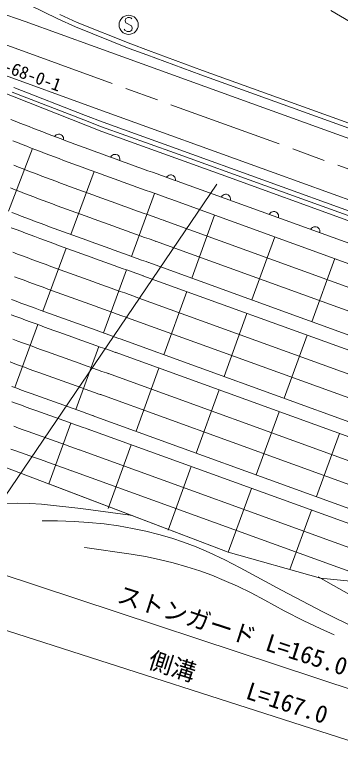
# Model space of a CAD drawing. Units: millimetres, scale not verified. Extents: x 40000 to 680000, y 20000 to 380000.
# Drawn here: x 139117 to 173024, y 243192 to 320451 of the extents above; entities that cross this region are included whole.
import ezdxf
from ezdxf.enums import TextEntityAlignment as Align

# ---------------------------------------------------------------- set-up
doc = ezdxf.new("R2010")
doc.units = ezdxf.units.MM
doc.header["$LTSCALE"] = 1000
doc.linetypes.add('CHAIN', pattern=[18.5, 12, -1.5, 3.5, -1.5])
for name, color, linetype, lineweight in [('M-BGD-EXST', 7, 'Continuous', 13), ('M-BGD-HTXT', 7, 'Continuous', 13), ('M-BMK', 2, 'CHAIN', 13), ('M-BMK-SRVR', 3, 'Continuous', 13), ('M-STR-HTXT', 7, 'Continuous', 13), ('M-STR-STRC', 7, 'Continuous', 13)]:
    doc.layers.add(name, color=color, linetype=linetype, lineweight=lineweight)
doc.styles.add('ＭＳ ゴシック', font='')
doc.styles.get('ＭＳ ゴシック').set_extended_font_data('MS Gothic')

msp = doc.modelspace()

# ---------------------------------------------------------------- linework, layer by layer
at = {"layer": 'M-BGD-EXST'}
for p, q in [((150662, 320045), (150622, 319805)), ((150902, 320165), (150662, 320045)), ((151062, 320165), (150902, 320165)), ((151222, 320125), (151062, 320165)), ((151302, 320045), (151222, 320125)), ((150622, 319805), (150702, 319605)), ((150702, 319605), (151262, 319285)), ((151262, 319285), (151342, 319085)), ((151342, 319085), (151302, 318845)), ((150582, 318845), (150502, 318965)), ((150822, 318725), (150582, 318845)), ((151102, 318725), (150822, 318725)), ((151302, 318845), (151102, 318725))]:
    msp.add_line(p, q, dxfattribs=at)
msp.add_circle((150982, 319405), 1000, dxfattribs=at)
at = {"layer": 'M-BGD-HTXT'}
for p, q in [((140196, 319755), (127635, 324137)), ((140617, 321480), (143597, 320016)), ((172050, 320888), (174081, 319724)), ((143597, 320016), (145432, 319199)), ((143809, 320469), (145628, 319659)), ((147479, 317116), (140196, 319755)), ((145432, 319199), (151017, 316952)), ((145628, 319659), (151198, 317419)), ((163825, 311199), (147479, 317116)), ((151017, 316952), (152871, 316261)), ((151198, 317419), (153045, 316730)), ((152871, 316261), (158503, 314176)), ((153045, 316730), (158674, 314646)), ((134915, 315280), (147480, 310725)), ((158674, 314646), (177558, 307838)), ((148190, 308281), (132919, 314326)), ((158503, 314176), (177388, 307368)), ((146294, 309489), (138843, 312391)), ((146476, 309955), (139028, 312856)), ((147480, 310725), (166141, 303950)), ((182398, 304450), (163825, 311199)), ((148308, 309239), (146476, 309955)), ((138684, 309542), (139163, 309351)), ((139163, 309351), (139641, 309160)), ((139641, 309160), (140120, 308971)), ((148133, 308770), (146294, 309489)), ((155931, 306512), (148308, 309239)), ((140120, 308971), (140599, 308783)), ((140599, 308783), (141078, 308596)), ((141078, 308596), (141556, 308410)), ((141556, 308410), (142035, 308225)), ((155761, 306041), (148133, 308770)), ((160608, 303790), (148190, 308281)), ((142035, 308225), (142513, 308041)), ((142513, 308041), (142991, 307858)), ((142991, 307858), (143470, 307675)), ((143332, 307836), (143254, 307736)), ((143422, 307910), (143332, 307836)), ((143550, 307970), (143422, 307910)), ((143470, 307675), (143948, 307494)), ((143664, 307993), (143550, 307970)), ((143791, 307990), (143664, 307993)), ((143942, 307936), (143791, 307990)), ((144041, 307858), (143942, 307936)), ((143948, 307494), (144426, 307314)), ((144115, 307767), (144041, 307858)), ((144175, 307640), (144115, 307767)), ((144198, 307525), (144175, 307640)), ((144195, 307399), (144198, 307525)), ((139386, 307110), (138904, 307301)), ((139869, 306921), (139386, 307110)), ((140351, 306732), (139869, 306921)), ((140833, 306545), (140351, 306732)), ((144426, 307314), (144903, 307134)), ((144903, 307134), (145381, 306956)), ((145381, 306956), (145859, 306778)), ((145859, 306778), (146336, 306601)), ((140976, 306490), (138451, 299961)), ((141315, 306359), (140833, 306545)), ((141796, 306173), (141315, 306359)), ((142278, 305989), (141796, 306173)), ((142759, 305806), (142278, 305989)), ((146336, 306601), (146813, 306424)), ((146813, 306424), (147290, 306249)), ((147290, 306249), (147767, 306073)), ((147767, 306073), (148243, 305899)), ((165160, 302628), (155761, 306041)), ((165330, 303098), (155931, 306512)), ((143240, 305623), (142759, 305806)), ((143721, 305442), (143240, 305623)), ((144201, 305262), (143721, 305442)), ((144681, 305082), (144201, 305262)), ((148243, 305899), (148719, 305725)), ((148719, 305725), (149195, 305552)), ((149198, 305731), (149120, 305632)), ((149195, 305552), (149671, 305380)), ((149288, 305805), (149198, 305731)), ((149416, 305865), (149288, 305805)), ((149530, 305888), (149416, 305865)), ((149657, 305885), (149530, 305888)), ((149807, 305831), (149657, 305885)), ((149671, 305380), (150146, 305207)), ((149907, 305753), (149807, 305831)), ((149981, 305663), (149907, 305753)), ((150041, 305535), (149981, 305663)), ((150064, 305421), (150041, 305535)), ((150061, 305294), (150064, 305421)), ((150146, 305207), (150621, 305036)), ((139017, 304749), (139504, 304559)), ((139504, 304559), (139990, 304370)), ((145161, 304903), (144681, 305082)), ((145641, 304725), (145161, 304903)), ((146120, 304548), (145641, 304725)), ((146599, 304371), (146120, 304548)), ((150621, 305036), (151096, 304865)), ((151096, 304865), (151571, 304694)), ((151571, 304694), (152045, 304524)), ((152045, 304524), (152519, 304354)), ((139990, 304370), (140475, 304182)), ((140475, 304182), (140961, 303995)), ((140961, 303995), (141446, 303810)), ((141446, 303810), (141930, 303625)), ((147373, 304088), (144967, 297514)), ((147078, 304196), (146599, 304371)), ((147556, 304021), (147078, 304196)), ((148034, 303846), (147556, 304021)), ((148512, 303672), (148034, 303846)), ((148989, 303499), (148512, 303672)), ((152519, 304354), (152993, 304184)), ((152993, 304184), (153466, 304015)), ((153466, 304015), (153939, 303846)), ((153939, 303846), (154411, 303678)), ((154411, 303678), (154884, 303509)), ((155085, 303654), (154995, 303579)), ((155212, 303715), (155085, 303654)), ((155326, 303738), (155212, 303715)), ((155453, 303736), (155326, 303738)), ((155604, 303683), (155453, 303736)), ((155704, 303606), (155604, 303683)), ((174211, 298842), (160608, 303790)), ((166141, 303950), (185205, 297070)), ((141930, 303625), (142415, 303441)), ((142415, 303441), (142899, 303259)), ((142899, 303259), (143382, 303077)), ((143382, 303077), (143865, 302896)), ((143865, 302896), (144348, 302716)), ((149466, 303327), (148989, 303499)), ((149943, 303155), (149466, 303327)), ((150419, 302983), (149943, 303155)), ((150894, 302812), (150419, 302983)), ((154884, 303509), (155355, 303341)), ((154995, 303579), (154917, 303479)), ((155355, 303341), (155827, 303173)), ((155778, 303516), (155704, 303606)), ((155839, 303389), (155778, 303516)), ((155827, 303173), (156062, 303090)), ((155863, 303274), (155839, 303389)), ((155861, 303148), (155863, 303274)), ((156049, 303094), (216355, 281207)), ((174777, 299695), (165330, 303098)), ((138656, 302385), (139146, 302194)), ((139146, 302194), (139636, 302005)), ((144348, 302716), (144831, 302537)), ((144831, 302537), (145312, 302359)), ((145312, 302359), (145794, 302182)), ((145794, 302182), (146275, 302005)), ((151370, 302641), (150894, 302812)), ((151845, 302471), (151370, 302641)), ((152319, 302301), (151845, 302471)), ((152793, 302132), (152319, 302301)), ((153266, 301963), (152793, 302132)), ((174608, 299225), (165160, 302628)), ((139636, 302005), (140125, 301817)), ((140125, 301817), (140614, 301630)), ((140614, 301630), (141102, 301444)), ((141102, 301444), (141589, 301259)), ((146275, 302005), (146756, 301829)), ((146756, 301829), (147236, 301654)), ((147236, 301654), (147715, 301480)), ((147715, 301480), (148194, 301306)), ((153666, 301820), (151275, 295241)), ((153739, 301794), (153266, 301963)), ((154212, 301626), (153739, 301794)), ((154684, 301457), (154212, 301626)), ((155155, 301289), (154684, 301457)), ((160726, 301564), (160649, 301465)), ((160816, 301639), (160726, 301564)), ((160944, 301700), (160816, 301639)), ((161058, 301723), (160944, 301700)), ((161184, 301721), (161058, 301723)), ((161335, 301668), (161184, 301721)), ((161435, 301591), (161335, 301668)), ((161510, 301501), (161435, 301591)), ((161571, 301374), (161510, 301501)), ((161594, 301259), (161571, 301374)), ((141589, 301259), (142077, 301075)), ((142077, 301075), (142563, 300892)), ((142563, 300892), (143049, 300711)), ((143049, 300711), (143535, 300530)), ((148194, 301306), (148673, 301133)), ((148673, 301133), (149151, 300960)), ((149151, 300960), (149629, 300788)), ((149629, 300788), (150106, 300616)), ((150106, 300616), (150582, 300445)), ((155390, 301206), (155155, 301289)), ((155367, 301214), (215672, 279327)), ((161592, 301133), (161594, 301259)), ((138796, 299827), (139289, 299638)), ((143535, 300530), (144020, 300350)), ((144020, 300350), (144505, 300171)), ((144505, 300171), (144989, 299992)), ((144989, 299992), (145472, 299815)), ((145472, 299815), (145955, 299638)), ((150582, 300445), (151058, 300275)), ((151058, 300275), (151533, 300105)), ((151533, 300105), (152008, 299935)), ((152008, 299935), (152482, 299766)), ((152482, 299766), (152956, 299597)), ((165748, 299770), (165669, 299671)), ((165839, 299843), (165748, 299770)), ((165967, 299902), (165839, 299843)), ((166082, 299924), (165967, 299902)), ((166208, 299920), (166082, 299924)), ((166359, 299865), (166208, 299920)), ((166457, 299786), (166359, 299865)), ((166530, 299695), (166457, 299786)), ((139289, 299638), (139781, 299449)), ((139781, 299449), (140273, 299262)), ((140273, 299262), (140764, 299076)), ((140764, 299076), (141254, 298891)), ((145955, 299638), (146437, 299462)), ((146437, 299462), (146919, 299287)), ((146919, 299287), (147399, 299112)), ((147399, 299112), (147880, 298939)), ((152956, 299597), (153428, 299428)), ((153428, 299428), (153901, 299260)), ((153901, 299260), (154372, 299092)), ((154372, 299092), (154607, 299008)), ((154571, 299021), (214877, 277134)), ((159939, 299555), (157551, 292975)), ((166590, 299566), (166530, 299695)), ((166611, 299452), (166590, 299566)), ((166607, 299325), (166611, 299452)), ((139246, 298048), (138751, 298237)), ((141254, 298891), (141744, 298707)), ((141744, 298707), (142233, 298524)), ((142233, 298524), (142722, 298342)), ((142722, 298342), (143209, 298161)), ((147880, 298939), (148359, 298765)), ((148359, 298765), (148838, 298593)), ((148838, 298593), (149317, 298421)), ((149317, 298421), (149794, 298249)), ((149794, 298249), (150271, 298078)), ((170143, 298257), (170052, 298184)), ((170272, 298316), (170143, 298257)), ((170386, 298338), (170272, 298316)), ((170513, 298334), (170386, 298338)), ((170663, 298279), (170513, 298334)), ((170762, 298200), (170663, 298279)), ((139740, 297860), (139246, 298048)), ((140233, 297673), (139740, 297860)), ((140726, 297487), (140233, 297673)), ((141217, 297302), (140726, 297487)), ((143209, 298161), (143697, 297981)), ((143697, 297981), (144183, 297802)), ((144183, 297802), (144669, 297623)), ((144669, 297623), (145154, 297446)), ((150271, 298078), (150747, 297908)), ((150747, 297908), (151223, 297738)), ((151223, 297738), (151698, 297568)), ((151698, 297568), (152172, 297399)), ((170052, 298184), (169973, 298085)), ((170835, 298109), (170762, 298200)), ((170894, 297980), (170835, 298109)), ((170916, 297866), (170894, 297980)), ((170912, 297739), (170916, 297866)), ((141709, 297119), (141217, 297302)), ((142199, 296936), (141709, 297119)), ((142688, 296754), (142199, 296936)), ((143177, 296574), (142688, 296754)), ((145154, 297446), (145638, 297269)), ((145638, 297269), (146121, 297093)), ((146121, 297093), (146604, 296918)), ((146604, 296918), (147086, 296744)), ((147086, 296744), (147567, 296570)), ((152172, 297399), (152645, 297230)), ((152645, 297230), (153118, 297062)), ((153118, 297062), (153589, 296894)), ((153589, 296894), (153824, 296810)), ((153775, 296828), (214081, 274941)), ((166206, 297280), (163818, 290700)), ((144452, 296105), (142046, 289532)), ((143665, 296394), (143177, 296574)), ((144152, 296215), (143665, 296394)), ((144639, 296037), (144152, 296215)), ((145124, 295860), (144639, 296037)), ((147567, 296570), (148048, 296397)), ((148048, 296397), (148527, 296224)), ((148527, 296224), (149006, 296052)), ((149006, 296052), (149484, 295881)), ((138911, 295679), (139408, 295491)), ((139408, 295491), (139904, 295304)), ((139904, 295304), (140399, 295118)), ((145609, 295683), (145124, 295860)), ((146093, 295508), (145609, 295683)), ((146576, 295333), (146093, 295508)), ((147058, 295159), (146576, 295333)), ((147540, 294985), (147058, 295159)), ((149484, 295881), (149961, 295710)), ((149961, 295710), (150438, 295540)), ((150438, 295540), (150913, 295370)), ((150913, 295370), (151388, 295201)), ((151388, 295201), (151861, 295032)), ((140399, 295118), (140893, 294933)), ((140893, 294933), (141386, 294749)), ((141386, 294749), (141878, 294567)), ((141878, 294567), (142369, 294385)), ((142369, 294385), (142860, 294204)), ((148020, 294813), (147540, 294985)), ((148500, 294640), (148020, 294813)), ((148978, 294469), (148500, 294640)), ((149456, 294298), (148978, 294469)), ((151861, 295032), (152334, 294863)), ((152334, 294863), (152806, 294695)), ((152806, 294695), (153041, 294612)), ((152979, 294634), (213284, 272747)), ((172473, 295006), (170085, 288426)), ((142860, 294204), (143349, 294025)), ((143349, 294025), (143838, 293846)), ((143838, 293846), (144326, 293668)), ((144326, 293668), (144812, 293491)), ((150763, 293831), (148372, 287252)), ((149933, 294127), (149456, 294298)), ((150409, 293958), (149933, 294127)), ((150884, 293788), (150409, 293958)), ((151358, 293619), (150884, 293788)), ((151831, 293450), (151358, 293619)), ((139082, 293120), (139580, 292933)), ((139580, 292933), (140077, 292747)), ((144812, 293491), (145298, 293314)), ((145298, 293314), (145783, 293139)), ((145783, 293139), (146267, 292964)), ((146267, 292964), (146750, 292790)), ((152303, 293282), (151831, 293450)), ((152538, 293199), (152303, 293282)), ((152467, 293224), (212773, 271337)), ((212773, 271337), (152467, 293224)), ((140077, 292747), (140573, 292563)), ((140573, 292563), (141068, 292379)), ((141068, 292379), (141562, 292196)), ((141562, 292196), (142055, 292015)), ((146750, 292790), (147231, 292617)), ((147231, 292617), (147712, 292444)), ((147712, 292444), (148192, 292273)), ((148192, 292273), (148670, 292101)), ((148670, 292101), (149148, 291931)), ((142055, 292015), (142547, 291834)), ((142547, 291834), (143037, 291654)), ((143037, 291654), (143527, 291476)), ((143527, 291476), (144016, 291298)), ((144016, 291298), (144503, 291121)), ((149148, 291931), (149624, 291760)), ((149624, 291760), (150100, 291591)), ((150100, 291591), (150574, 291422)), ((150574, 291422), (151048, 291253)), ((157039, 291565), (154651, 284985)), ((138760, 290748), (139260, 290561)), ((139260, 290561), (139759, 290375)), ((144503, 291121), (144990, 290945)), ((144990, 290945), (145475, 290770)), ((145475, 290770), (145959, 290595)), ((145959, 290595), (146442, 290422)), ((151048, 291253), (151520, 291085)), ((151520, 291085), (151755, 291001)), ((151671, 291031), (209085, 270193)), ((139759, 290375), (140257, 290190)), ((140257, 290190), (140754, 290007)), ((140754, 290007), (141249, 289824)), ((141249, 289824), (141743, 289643)), ((146442, 290422), (146924, 290248)), ((146924, 290248), (147405, 290076)), ((147405, 290076), (147885, 289905)), ((147885, 289905), (148363, 289734)), ((148363, 289734), (148840, 289563)), ((138736, 289156), (139236, 288969)), ((139236, 288969), (139736, 288784)), ((141743, 289643), (142236, 289462)), ((142236, 289462), (142728, 289283)), ((142728, 289283), (143219, 289104)), ((143219, 289104), (143708, 288927)), ((148840, 289563), (149316, 289393)), ((149316, 289393), (149791, 289224)), ((149791, 289224), (150265, 289055)), ((150265, 289055), (150737, 288887)), ((163306, 289290), (160918, 282710)), ((139736, 288784), (140234, 288599)), ((140234, 288599), (140731, 288416)), ((140731, 288416), (141227, 288234)), ((141227, 288234), (141721, 288053)), ((143708, 288927), (144196, 288750)), ((144196, 288750), (144683, 288574)), ((144683, 288574), (145169, 288399)), ((145169, 288399), (145653, 288225)), ((145653, 288225), (146136, 288052)), ((150737, 288887), (150972, 288803)), ((150875, 288838), (201005, 270644)), ((141530, 288123), (139125, 281550)), ((141721, 288053), (142215, 287873)), ((142215, 287873), (142706, 287694)), ((142706, 287694), (143197, 287516)), ((143197, 287516), (143686, 287339)), ((146136, 288052), (146618, 287879)), ((146618, 287879), (147098, 287707)), ((147098, 287707), (147578, 287536)), ((147578, 287536), (148056, 287365)), ((143686, 287339), (144174, 287163)), ((144174, 287163), (144661, 286988)), ((144661, 286988), (145146, 286813)), ((145146, 286813), (145630, 286640)), ((145630, 286640), (146112, 286467)), ((148056, 287365), (148532, 287195)), ((148532, 287195), (149007, 287026)), ((149007, 287026), (149481, 286857)), ((149481, 286857), (149953, 286688)), ((149953, 286688), (150189, 286605)), ((150079, 286644), (192660, 271190)), ((169573, 287016), (167185, 280436)), ((138926, 286596), (139426, 286411)), ((139426, 286411), (139926, 286227)), ((139926, 286227), (140424, 286044)), ((140424, 286044), (140921, 285862)), ((140921, 285862), (141416, 285681)), ((146112, 286467), (146593, 286295)), ((146593, 286295), (147073, 286123)), ((147073, 286123), (147551, 285952)), ((147551, 285952), (148028, 285782)), ((141416, 285681), (141910, 285502)), ((141910, 285502), (142402, 285323)), ((142402, 285323), (142893, 285145)), ((142893, 285145), (143383, 284969)), ((147860, 285842), (145469, 279263)), ((148028, 285782), (148504, 285613)), ((148504, 285613), (148978, 285444)), ((148978, 285444), (149450, 285275)), ((149450, 285275), (149685, 285192)), ((149567, 285234), (194824, 268809)), ((143383, 284969), (143871, 284793)), ((143871, 284793), (144357, 284618)), ((144357, 284618), (144842, 284444)), ((144842, 284444), (145326, 284270)), ((138619, 284222), (139121, 284037)), ((139121, 284037), (139621, 283853)), ((139621, 283853), (140120, 283671)), ((140120, 283671), (140617, 283489)), ((145326, 284270), (145808, 284098)), ((145808, 284098), (146288, 283926)), ((146288, 283926), (146767, 283755)), ((146767, 283755), (147244, 283585)), ((147244, 283585), (147720, 283415)), ((154139, 283575), (151751, 276995)), ((140617, 283489), (141113, 283309)), ((141113, 283309), (141607, 283130)), ((141607, 283130), (142100, 282951)), ((142100, 282951), (142591, 282774)), ((142591, 282774), (143080, 282598)), ((147720, 283415), (148195, 283246)), ((148195, 283246), (148667, 283078)), ((148667, 283078), (148902, 282994)), ((148771, 283041), (190543, 267881)), ((143080, 282598), (143568, 282422)), ((143568, 282422), (144054, 282248)), ((144054, 282248), (144539, 282074)), ((144539, 282074), (145022, 281901)), ((139319, 281479), (138818, 281662)), ((139818, 281296), (139319, 281479)), ((140316, 281115), (139818, 281296)), ((145022, 281901), (145503, 281729)), ((145503, 281729), (145983, 281558)), ((145983, 281558), (146461, 281387)), ((146461, 281387), (146937, 281218)), ((160406, 281300), (158018, 274720)), ((140812, 280935), (140316, 281115)), ((141306, 280756), (140812, 280935)), ((141799, 280578), (141306, 280756)), ((142290, 280402), (141799, 280578)), ((146937, 281218), (147411, 281048)), ((147411, 281048), (147884, 280880)), ((147884, 280880), (148119, 280796)), ((147975, 280848), (186262, 266952)), ((138804, 280070), (139305, 279887)), ((139305, 279887), (139804, 279705)), ((139804, 279705), (140301, 279525)), ((142779, 280226), (142290, 280402)), ((143266, 280051), (142779, 280226)), ((143752, 279877), (143266, 280051)), ((144236, 279704), (143752, 279877)), ((144718, 279531), (144236, 279704)), ((140301, 279525), (140796, 279346)), ((140796, 279346), (141290, 279167)), ((141290, 279167), (141782, 278990)), ((141782, 278990), (142272, 278814)), ((145198, 279360), (144718, 279531)), ((145676, 279189), (145198, 279360)), ((146153, 279019), (145676, 279189)), ((146628, 278850), (146153, 279019)), ((166673, 279026), (164285, 272446)), ((142272, 278814), (142760, 278639)), ((142760, 278639), (143246, 278465)), ((143246, 278465), (143730, 278291)), ((143730, 278291), (144213, 278119)), ((147101, 278681), (146628, 278850)), ((147336, 278598), (147101, 278681)), ((181980, 266024), (147179, 278654)), ((139007, 277513), (139506, 277332)), ((144957, 277853), (142651, 271507)), ((144213, 278119), (144694, 277947)), ((144694, 277947), (145172, 277776)), ((145172, 277776), (145649, 277606)), ((145649, 277606), (146125, 277437)), ((146125, 277437), (146597, 277268)), ((139506, 277332), (140003, 277152)), ((140003, 277152), (140498, 276973)), ((140498, 276973), (140992, 276795)), ((140992, 276795), (141483, 276618)), ((141483, 276618), (141972, 276443)), ((146597, 277268), (146833, 277184)), ((146667, 277244), (188119, 262200)), ((172940, 276751), (170552, 270171)), ((141972, 276443), (142459, 276268)), ((142459, 276268), (142945, 276094)), ((142945, 276094), (143428, 275922)), ((143428, 275922), (143909, 275750)), ((138711, 275138), (139210, 274958)), ((143909, 275750), (144389, 275579)), ((144389, 275579), (144866, 275409)), ((144866, 275409), (145341, 275239)), ((145341, 275239), (145814, 275071)), ((145814, 275071), (146050, 274987)), ((145871, 275051), (183978, 261221)), ((151239, 275585), (148829, 268945)), ((139210, 274958), (139707, 274778)), ((139707, 274778), (140201, 274600)), ((140201, 274600), (140694, 274423)), ((140694, 274423), (141184, 274247)), ((141184, 274247), (141673, 274072)), ((141673, 274072), (142159, 273898)), ((142159, 273898), (142643, 273725)), ((142643, 273725), (143125, 273553)), ((143125, 273553), (143605, 273381)), ((161363, 264395), (138080, 273244)), ((143605, 273381), (144083, 273211)), ((144083, 273211), (144558, 273042)), ((144558, 273042), (145031, 272873)), ((145031, 272873), (145267, 272789)), ((145075, 272858), (177939, 260930)), ((157506, 273310), (155096, 266670)), ((142651, 271507), (161363, 264395)), ((163773, 271036), (161363, 264395)), ((139398, 269494), (138098, 269449)), ((140682, 269465), (139398, 269494)), ((141880, 269388), (140682, 269465)), ((146009, 268925), (141880, 269388)), ((150907, 268274), (146009, 268925)), ((151345, 268203), (150907, 268274)), ((170040, 268761), (167794, 262573)), ((141964, 267653), (143579, 267647)), ((143579, 267647), (145295, 267587)), ((145295, 267587), (146806, 267484)), ((146806, 267484), (148411, 267321)), ((148411, 267321), (149907, 267117)), ((149907, 267117), (151392, 266859)), ((151392, 266859), (152766, 266570)), ((152766, 266570), (154124, 266231)), ((154124, 266231), (155467, 265842)), ((155467, 265842), (156699, 265431)), ((156699, 265431), (158001, 264925)), ((146378, 264880), (146397, 264878)), ((146397, 264878), (151247, 264174)), ((158001, 264925), (159374, 264333)), ((159374, 264333), (160998, 263565)), ((161363, 264395), (170959, 261676)), ((151247, 264174), (152723, 263914)), ((152723, 263914), (154155, 263611)), ((154155, 263611), (155614, 263253)), ((160998, 263565), (162602, 262749)), ((155614, 263253), (157059, 262846)), ((157059, 262846), (158392, 262416)), ((162602, 262749), (166924, 260410)), ((158392, 262416), (159645, 261961)), ((159645, 261961), (160943, 261436)), ((160943, 261436), (162315, 260827)), ((171244, 261526), (170747, 261787)), ((170959, 261676), (181254, 260577)), ((175535, 259089), (170985, 261673)), ((162315, 260827), (163756, 260128)), ((166924, 260410), (171229, 258139)), ((163756, 260128), (165188, 259376)), ((165188, 259376), (167204, 258266)), ((167204, 258266), (169232, 257208)), ((171229, 258139), (175624, 255960)), ((169232, 257208), (170946, 256396)), ((170946, 256396), (172406, 255751))]:
    msp.add_line(p, q, dxfattribs=at)
at = {"layer": 'M-BMK'}
msp.add_line((218829, 288022), (136541, 317914), dxfattribs=at)
at = {"layer": 'M-STR-HTXT'}
for p, q in [((130021, 264647), (235473, 229774)), ((134986, 257229), (234808, 225164))]:
    msp.add_line(p, q, dxfattribs=at)
at = {"layer": 'M-STR-STRC'}
msp.add_line((126909, 253703), (160173, 302789), dxfattribs=at)

# ---------------------------------------------------------------- texts
at = {"layer": 'M-BMK-SRVR', "style": 'ＭＳ ゴシック'}
msp.add_text('23-68-0-1', height=1320, rotation=340, dxfattribs=at).set_placement((135929, 314814), align=Align.BOTTOM_LEFT)
at = {"layer": 'M-STR-HTXT', "style": 'ＭＳ ゴシック'}
for s, rotation, p in [('ストンガード', 342.1, (149469, 258675)), ('L=165.0', 342.1, (164942, 253637)), ('側溝', 342.3, (152709, 251838)), ('L=167.0', 342.1, (162903, 248599))]:
    msp.add_text(s, height=1833, rotation=rotation, dxfattribs=at).set_placement(p, align=Align.BOTTOM_LEFT)

doc.saveas('drawing.dxf')
